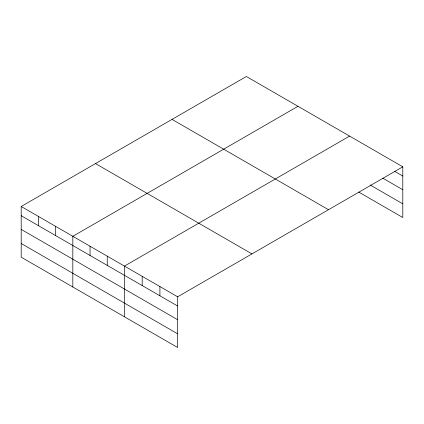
<?xml version="1.0" encoding="UTF-8"?>
<svg xmlns="http://www.w3.org/2000/svg" width="424" height="424" viewBox="0 0 424 424"><rect width="100%" height="100%" fill="white"/><g stroke="black" fill="none" stroke-linecap="round" stroke-linejoin="round"><path stroke-width="0.64" d="M358.762 192.093L402.8 217.517L402.8 166.812L246.355 76.49L21.2 206.483L21.2 257.188L177.645 347.51L177.645 296.805L21.2 206.483M297.982 106.297L72.827 236.29L72.827 286.995M349.609 136.099L124.455 266.092L124.455 316.802M177.645 296.805L402.8 166.812M394.792 171.418L402.8 176.04M382.782 178.17L402.8 189.729M370.2 185.007L402.8 203.833M172.054 119.388L328.499 209.705M95.501 163.584L251.946 253.907M21.2 215.71L177.645 306.033M21.2 229.4L177.645 319.723M21.2 243.503L177.645 333.826M159.912 286.566L159.912 295.798M142.183 276.331L142.183 285.559M107.246 256.16L107.246 265.387M90.036 246.222L90.036 255.455M55.618 226.352L55.618 235.585M38.409 216.415L38.409 225.648"/></g></svg>
